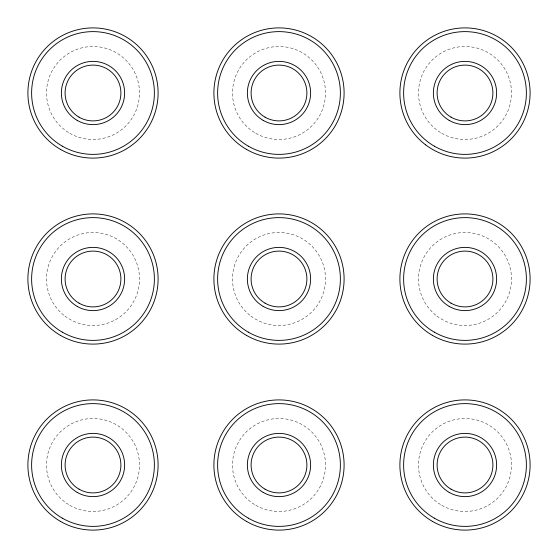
<?xml version="1.0" encoding="UTF-8"?>
<svg xmlns="http://www.w3.org/2000/svg" width="558" height="558" viewBox="0 0 558 558"><rect width="100%" height="100%" fill="white"/><g stroke="black" fill="none" stroke-linecap="round" stroke-linejoin="round"><path stroke-width="0.42" stroke-dasharray="2.79 2.09" d="M69.75 133.271A46.502 46.502 0 0 0 139.5 92.998A46.502 46.502 0 0 0 69.75 52.731A46.502 46.502 0 0 0 69.75 133.271M255.752 133.271A46.502 46.502 0 0 0 325.502 92.998A46.502 46.502 0 0 0 255.752 52.731A46.502 46.502 0 0 0 255.752 133.271M441.748 133.271A46.502 46.502 0 0 0 511.498 92.998A46.502 46.502 0 0 0 441.748 52.731A46.502 46.502 0 0 0 441.748 133.271M64.888 316.037A46.502 46.502 0 0 0 139.13 284.831A46.502 46.502 0 0 0 74.981 236.132A46.502 46.502 0 0 0 64.888 316.037M250.884 316.037A46.502 46.502 0 0 0 325.133 284.831A46.502 46.502 0 0 0 260.984 236.132A46.502 46.502 0 0 0 250.884 316.037M436.886 316.037A46.502 46.502 0 0 0 511.135 284.831A46.502 46.502 0 0 0 446.979 236.132A46.502 46.502 0 0 0 436.886 316.037M69.75 505.269A46.502 46.502 0 0 0 139.5 465.002A46.502 46.502 0 0 0 69.75 424.729A46.502 46.502 0 0 0 69.75 505.269M255.752 505.269A46.502 46.502 0 0 0 325.502 465.002A46.502 46.502 0 0 0 255.752 424.729A46.502 46.502 0 0 0 255.752 505.269M441.748 505.269A46.502 46.502 0 0 0 511.498 465.002A46.502 46.502 0 0 0 441.748 424.729A46.502 46.502 0 0 0 441.748 505.269"/><path stroke-width="0.84" d="M60.452 149.377A65.098 65.098 0 0 0 158.102 92.998A65.098 65.098 0 0 0 60.452 36.619A65.098 65.098 0 0 0 60.452 149.377M62.308 146.154A61.38 61.38 0 0 0 154.378 92.998A61.38 61.38 0 0 0 62.308 39.841A61.38 61.38 0 0 0 62.308 146.154M77.192 120.382A31.618 31.618 0 0 0 124.622 92.998A31.618 31.618 0 0 0 77.192 65.614A31.618 31.618 0 0 0 77.192 120.382M79.048 117.159A27.9 27.9 0 0 0 120.898 92.998A27.9 27.9 0 0 0 79.048 68.836A27.9 27.9 0 0 0 79.048 117.159M246.448 149.377A65.098 65.098 0 0 0 344.098 92.998A65.098 65.098 0 0 0 246.448 36.619A65.098 65.098 0 0 0 246.448 149.377M248.31 146.154A61.38 61.38 0 0 0 340.38 92.998A61.38 61.38 0 0 0 248.31 39.841A61.38 61.38 0 0 0 248.31 146.154M263.188 120.382A31.618 31.618 0 0 0 310.618 92.998A31.618 31.618 0 0 0 263.188 65.614A31.618 31.618 0 0 0 263.188 120.382M265.05 117.159A27.9 27.9 0 0 0 306.9 92.998A27.9 27.9 0 0 0 265.05 68.836A27.9 27.9 0 0 0 265.05 117.159M425.642 144.857A65.098 65.098 0 0 0 529.584 101.158A65.098 65.098 0 0 0 439.774 32.985A65.098 65.098 0 0 0 425.642 144.857M434.312 146.154A61.38 61.38 0 0 0 526.382 92.998A61.38 61.38 0 0 0 434.312 39.841A61.38 61.38 0 0 0 434.312 146.154M449.19 120.382A31.618 31.618 0 0 0 496.62 92.998A31.618 31.618 0 0 0 449.19 65.614A31.618 31.618 0 0 0 449.19 120.382M451.052 117.159A27.9 27.9 0 0 0 492.902 92.998A27.9 27.9 0 0 0 451.052 68.836A27.9 27.9 0 0 0 451.052 117.159M60.452 335.379A65.098 65.098 0 0 0 158.102 279A65.098 65.098 0 0 0 60.452 222.621A65.098 65.098 0 0 0 60.452 335.379M62.308 332.156A61.38 61.38 0 0 0 154.378 279A61.38 61.38 0 0 0 62.308 225.844A61.38 61.38 0 0 0 62.308 332.156M77.192 306.384A31.618 31.618 0 0 0 124.622 279A31.618 31.618 0 0 0 77.192 251.616A31.618 31.618 0 0 0 77.192 306.384M79.048 303.161A27.9 27.9 0 0 0 120.898 279A27.9 27.9 0 0 0 79.048 254.839A27.9 27.9 0 0 0 79.048 303.161M246.448 335.379A65.098 65.098 0 0 0 344.098 279A65.098 65.098 0 0 0 246.448 222.621A65.098 65.098 0 0 0 246.448 335.379M248.31 332.156A61.38 61.38 0 0 0 340.38 279A61.38 61.38 0 0 0 248.31 225.844A61.38 61.38 0 0 0 248.31 332.156M263.188 306.384A31.618 31.618 0 0 0 310.618 279A31.618 31.618 0 0 0 263.188 251.616A31.618 31.618 0 0 0 263.188 306.384M265.05 303.161A27.9 27.9 0 0 0 306.9 279A27.9 27.9 0 0 0 265.05 254.839A27.9 27.9 0 0 0 265.05 303.161M432.45 335.379A65.098 65.098 0 0 0 530.1 279A65.098 65.098 0 0 0 432.45 222.621A65.098 65.098 0 0 0 432.45 335.379M434.312 332.156A61.38 61.38 0 0 0 526.382 279A61.38 61.38 0 0 0 434.312 225.844A61.38 61.38 0 0 0 434.312 332.156M449.19 306.384A31.618 31.618 0 0 0 496.62 279A31.618 31.618 0 0 0 449.19 251.616A31.618 31.618 0 0 0 449.19 306.384M451.052 303.161A27.9 27.9 0 0 0 492.902 279A27.9 27.9 0 0 0 451.052 254.839A27.9 27.9 0 0 0 451.052 303.161M60.452 521.381A65.098 65.098 0 0 0 158.102 465.002A65.098 65.098 0 0 0 60.452 408.623A65.098 65.098 0 0 0 60.452 521.381M62.308 518.159A61.38 61.38 0 0 0 154.378 465.002A61.38 61.38 0 0 0 62.308 411.846A61.38 61.38 0 0 0 62.308 518.159M77.192 492.386A31.618 31.618 0 0 0 124.622 465.002A31.618 31.618 0 0 0 77.192 437.618A31.618 31.618 0 0 0 77.192 492.386M79.048 489.164A27.9 27.9 0 0 0 120.898 465.002A27.9 27.9 0 0 0 79.048 440.841A27.9 27.9 0 0 0 79.048 489.164M246.448 521.381A65.098 65.098 0 0 0 344.098 465.002A65.098 65.098 0 0 0 246.448 408.623A65.098 65.098 0 0 0 246.448 521.381M248.31 518.159A61.38 61.38 0 0 0 340.38 465.002A61.38 61.38 0 0 0 248.31 411.846A61.38 61.38 0 0 0 248.31 518.159M263.188 492.386A31.618 31.618 0 0 0 310.618 465.002A31.618 31.618 0 0 0 263.188 437.618A31.618 31.618 0 0 0 263.188 492.386M265.05 489.164A27.9 27.9 0 0 0 306.9 465.002A27.9 27.9 0 0 0 265.05 440.841A27.9 27.9 0 0 0 265.05 489.164M432.45 521.381A65.098 65.098 0 0 0 530.1 465.002A65.098 65.098 0 0 0 432.45 408.623A65.098 65.098 0 0 0 432.45 521.381M434.312 518.159A61.38 61.38 0 0 0 526.382 465.002A61.38 61.38 0 0 0 434.312 411.846A61.38 61.38 0 0 0 434.312 518.159M449.19 492.386A31.618 31.618 0 0 0 496.62 465.002A31.618 31.618 0 0 0 449.19 437.618A31.618 31.618 0 0 0 449.19 492.386M451.052 489.164A27.9 27.9 0 0 0 492.902 465.002A27.9 27.9 0 0 0 451.052 440.841A27.9 27.9 0 0 0 451.052 489.164"/></g></svg>
